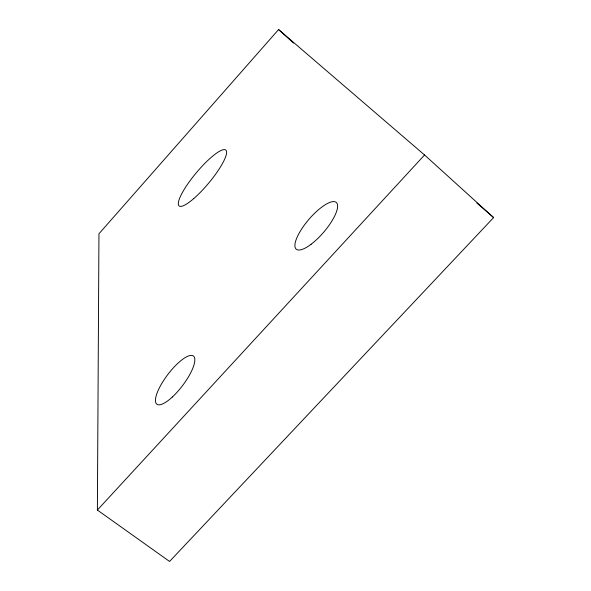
<?xml version="1.0" encoding="UTF-8"?>
<svg xmlns="http://www.w3.org/2000/svg" width="591" height="591" viewBox="0 0 591 591"><rect width="100%" height="100%" fill="white"/><g stroke="black" fill="none" stroke-linecap="round" stroke-linejoin="round"><path stroke-width="0.89" d="M97.382 510.048L98.956 233.77L278.597 29.55L424.56 154.99L493.618 217.584L169.565 561.45L97.382 510.048L424.56 154.99M476.9 203.075L493.618 217.584M278.597 29.55L293.564 43.084M193.722 198.606A36.391 8.067 -50.1 0 0 226.316 150.779A36.391 8.067 -50.1 0 0 187.317 184.606A36.391 8.067 -50.1 0 0 193.722 198.606M311.088 244.268A30.784 9.788 -49.4 0 0 336.796 202.986A30.784 9.788 -49.4 0 0 300.9 230.18A30.784 9.788 -49.4 0 0 311.088 244.268M172.284 397.056A30.244 9.22 -52.8 0 0 193.486 356.063A30.244 9.22 -52.8 0 0 159.688 387.238A30.244 9.22 -52.8 0 0 172.284 397.056"/></g></svg>
